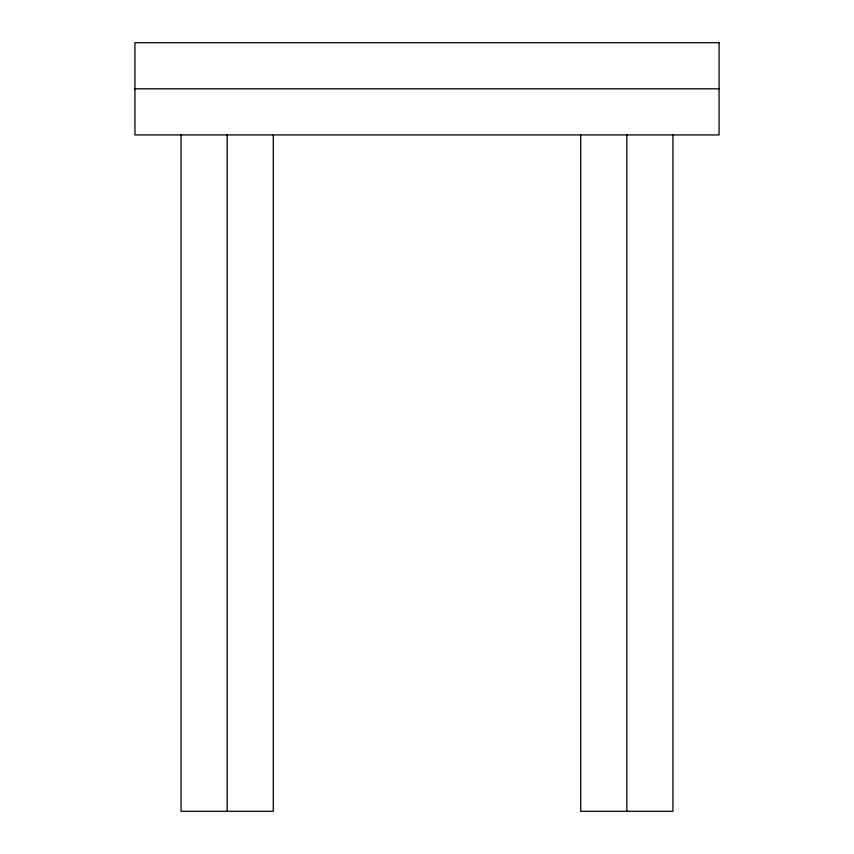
<?xml version="1.0" encoding="UTF-8"?>
<svg xmlns="http://www.w3.org/2000/svg" width="854" height="854" viewBox="0 0 854 854"><rect width="100%" height="100%" fill="white"/><g stroke="black" fill="none" stroke-linecap="round" stroke-linejoin="round"><path stroke-width="1.28" d="M134.932 88.816L719.068 88.816M672.952 134.932L672.952 811.3L580.72 811.3L580.72 134.932M626.836 134.932L626.836 811.3M273.28 134.932L273.28 811.3L181.048 811.3L181.048 134.932M227.164 134.932L227.164 811.3M719.068 42.7L134.932 42.7L134.932 134.932L719.068 134.932L719.068 42.7"/></g></svg>
